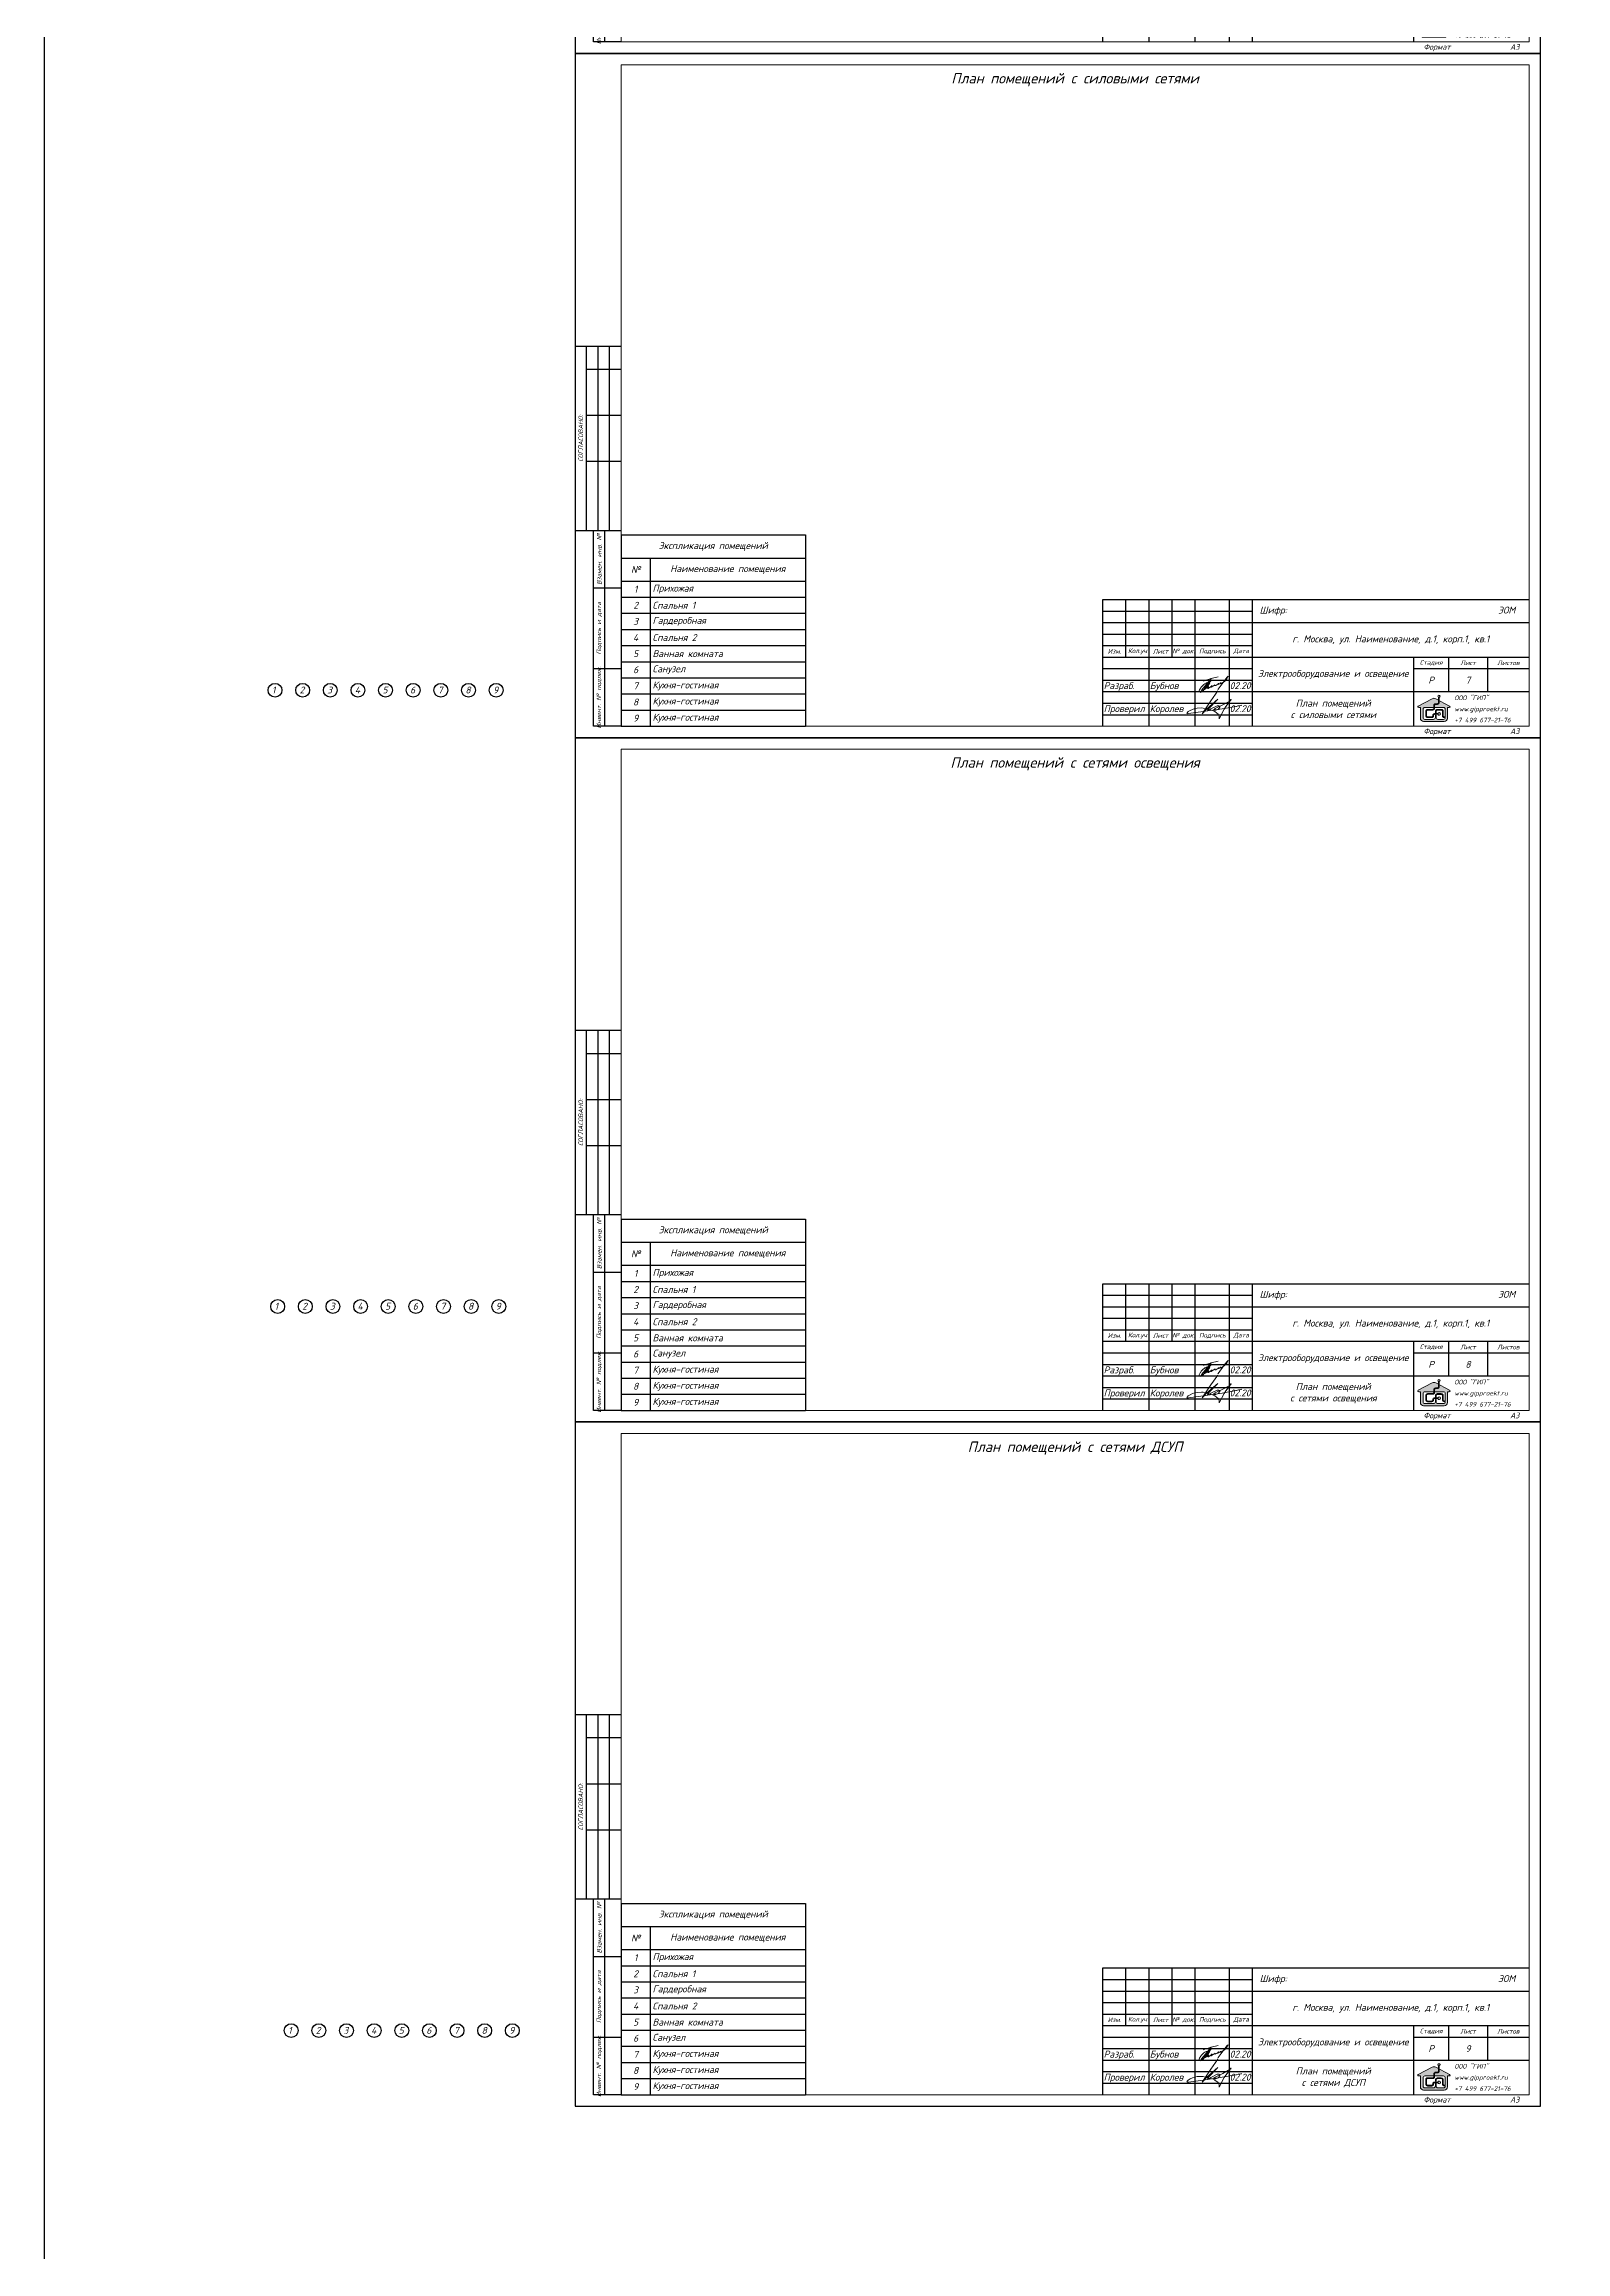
# Model space of a CAD drawing. Header units: millimetres. Extents: x 3082 to 230946, y 1570 to 312844.
# Drawn here: x 176021 to 209056, y 49483 to 97396 of the extents above; entities that cross this region are included whole.
import ezdxf
from ezdxf.enums import TextEntityAlignment as Align

# ---------------------------------------------------------------- set-up
doc = ezdxf.new("R2010")
doc.units = ezdxf.units.MM
doc.layers.add('A_K1', color=14, linetype='Continuous', lineweight=0)
doc.layers.add('Ramka', color=7, linetype='Continuous', lineweight=0)
for name, color, linetype in [('FORMAT', 7, 'Continuous'), ('FORMATKA', 7, 'Continuous'), ('TEXT', 250, 'Continuous')]:
    doc.layers.add(name, color=color, linetype=linetype)
doc.styles.add('ls_200', font='isocpeui.ttf', dxfattribs={"height": 200})

# ---------------------------------------------------------------- blocks, each defined once
blk = doc.blocks.new('giplogo01')
h = blk.add_hatch(color=5)
h.dxf.hatch_style = 1
h.paths.add_polyline_path([(210, 2227), (435, 2227, 0.4142136), (576, 2368), (576, 2667), (236, 2849, 0.2504322), (-236, 2849), (-1953, 1931, 0.7804491), (-1908, 1752), (-1692, 1752), (-1692, 400, 0.4142136), (-1292, 0), (0, 0), (1292, 0, 0.4142136), (1692, 400), (1692, 1752), (1908, 1752, 0.7804491), (1953, 1931), (665, 2619), (665, 2368, -0.4142136), (435, 2138), (210, 2138, 0.4142136), (69, 1997), (69, 1752), (1182, 1752, -0.4142136), (1412, 1522), (1412, 594), (1288, 594, -0.4142136), (1147, 735), (1147, 1287, 0.4142136), (917, 1517), (408, 1517, 0.4142136), (178, 1287), (178, 1091), (267, 1091), (267, 1287, -0.4142136), (408, 1428), (917, 1428, -0.4142136), (1058, 1287), (1058, 735, 0.4142136), (1288, 505), (1412, 505, -0.4142136), (1182, 275), (497, 275, -0.4142136), (267, 505), (267, 802), (178, 802), (178, 506, -0.4142136), (-52, 276), (-1133, 276, -0.4142136), (-1363, 506), (-1363, 1522, -0.4142136), (-1133, 1752), (-20, 1752), (-20, 1997, -0.4142136)])
h.paths.add_polyline_path([(69, 1661), (69, 1752), (-20, 1752), (-20, 1661, -0.4142136), (-161, 1520), (-796, 1520, 0.4142136), (-1026, 1290), (-1026, 729, 0.4142136), (-796, 499), (-285, 499, 0.4142136), (-55, 729), (-55, 761, -0.4142136), (86, 902), (497, 902, 7.5648083), (497, 991), (86, 991, 0.4142136), (-144, 761), (-144, 729, -0.4142136), (-285, 588), (-796, 588, -0.4142136), (-937, 729), (-937, 1290, -0.4142136), (-796, 1431), (-161, 1431, 0.4142136)], flags=17)
h.paths.add_polyline_path([(576, 3014), (576, 2667), (665, 2619), (665, 3014, 6.0054408)])
at = {"color": 5}
for points in [[(-1956, 1929), (-236, 2849, -0.2504322), (236, 2849), (1953, 1931, -0.7804491), (1908, 1752), (1692, 1752), (1692, 400, -0.4142136), (1292, 0), (0, 0), (-1292, 0, -0.4142136), (-1692, 400), (-1692, 1752), (-1908, 1752, -0.7804491), (-1953, 1931), (-236, 2849, -0.2504322), (236, 2849), (1956, 1929)], [(1412, 594), (1288, 594, -0.4142136), (1147, 735), (1147, 1287, 0.4142136), (917, 1517), (408, 1517, 0.4142136), (178, 1287), (178, 1091), (267, 1091), (267, 1287, -0.4142136), (408, 1428), (917, 1428, -0.4142136), (1058, 1287), (1058, 735, 0.4142136), (1288, 505), (1412, 505, -0.4142136), (1182, 275), (497, 275, -0.4142136), (267, 505), (267, 802), (178, 802), (178, 506, -0.4142136), (-52, 276), (-1133, 276, -0.4142136), (-1363, 506), (-1363, 1522, -0.4142136), (-1133, 1752), (1182, 1752, -0.4142136), (1412, 1522), (1412, 594), (1377, 594)]]:
    blk.add_lwpolyline(points, format="xyb", dxfattribs=at)
blk.add_lwpolyline([(665, 3014), (665, 2368, -0.4142136), (435, 2138), (210, 2138, 0.4142136), (69, 1997), (69, 1661, -0.4142136), (-161, 1431), (-796, 1431, 0.4142136), (-937, 1290), (-937, 729, 0.4142136), (-796, 588), (-285, 588, 0.4142136), (-144, 729), (-144, 761, -0.4142136), (86, 991), (497, 991, -7.5648083), (497, 902), (86, 902, 0.4142136), (-55, 761), (-55, 729, -0.4142136), (-285, 499), (-796, 499, -0.4142136), (-1026, 729), (-1026, 1290, -0.4142136), (-796, 1520), (-161, 1520, 0.4142136), (-20, 1661), (-20, 1997, -0.4142136), (210, 2227), (435, 2227), (210, 2227), (435, 2227, 0.4142136), (576, 2368), (576, 3014), (576, 3014), (576, 3014, -6.0054408)], format="xyb", close=True, dxfattribs=at)
blk = doc.blocks.new('*U369')
at = {"linetype": 'Continuous'}
for points in [[(-20961, 8500), (-19961, 8500)], [(-20711, 4500), (-20711, 8500)], [(-20461, 4500), (-20461, 8500)], [(-20211, 4500), (-20211, 8500)], [(-20711, 8000), (-19961, 8000)], [(-20711, 7000), (-19961, 7000)], [(-20711, 6000), (-19961, 6000)], [(-20961, 4500), (-19961, 4500)], [(-20561, 250), (-20561, 4500)], [(-20561, 4500), (-19979, 4500)], [(-20311, 250), (-20311, 4500)], [(-20561, 3250), (-19961, 3250)], [(-20561, 1500), (-19961, 1500)], [(-19961, 250), (-20561, 250)]]:
    blk.add_lwpolyline(points, dxfattribs=at)
for points in [[(-9500, 250), (-9500, 3000), (-250, 3000)], [(-9000, 1750), (-9000, 3000)], [(-8500, 250), (-8500, 3000)], [(-8000, 1750), (-8000, 3000)], [(-7500, 250), (-7500, 3000)], [(-6750, 250), (-6750, 3000)], [(-6250, 250), (-6250, 3000)], [(-9500, 2750), (-6250, 2750)], [(-9500, 2500), (-6250, 2500)], [(-6250, 2500), (-250, 2500)], [(-9500, 2250), (-6250, 2250)], [(-9500, 2000), (-6250, 2000)], [(-9500, 1750), (-6250, 1750)], [(-9500, 1500), (-6250, 1500)], [(-6250, 1750), (-250, 1750)], [(-2750, 250), (-2750, 1750)], [(-2750, 1500), (-250, 1500)], [(-2000, 1750), (-2000, 1000)], [(-1150, 1750), (-1150, 1000)], [(-9500, 1250), (-6250, 1250)], [(-9500, 1000), (-6250, 1000)], [(-6250, 1000), (-250, 1000)], [(-9500, 750), (-6250, 750)], [(-9500, 500), (-6250, 500)]]:
    blk.add_lwpolyline(points)
at = {"layer": 'Ramka', "color": 7}
for points in [[(-20961, 0), (0, 0), (0, 14850), (-20961, 14850)], [(-19961, 250), (-250, 250), (-250, 14600), (-19961, 14600)]]:
    blk.add_lwpolyline(points, close=True, dxfattribs=at)
at = {"layer": 'Ramka', "color": 5, "lineweight": 9, "flags": 128}
for points in [[(-7009, 1018), (-7157, 803), (-7348, 521), (-7251, 622), (-7007, 838), (-7216, 622), (-7231, 586), (-7199, 595), (-7155, 624), (-7018, 692), (-6988, 692), (-6963, 683), (-6961, 662), (-6998, 615), (-7048, 595), (-7086, 591), (-7095, 608), (-7061, 631), (-6894, 713), (-6727, 809), (-6720, 826), (-6725, 827), (-6729, 823), (-6749, 783), (-6835, 675), (-6869, 621), (-6979, 413), (-6980, 466), (-7002, 512), (-7070, 568), (-7119, 591), (-7203, 612), (-7274, 630), (-7325, 644), (-7363, 648), (-7456, 642), (-7507, 632), (-7554, 615), (-7608, 591), (-7651, 566), (-7675, 540), (-7677, 527), (-7664, 519), (-7646, 523), (-7327, 566), (-6914, 627), (-6617, 680), (-6549, 695), (-6503, 702), (-6491, 709)], [(-7318, 1226), (-7313, 1234), (-7153, 1284), (-6999, 1321), (-7149, 1284), (-7318, 1082), (-7329, 1066), (-7345, 1044), (-7356, 1028), (-7367, 1012), (-7371, 1004), (-7372, 1001), (-7374, 1000), (-7377, 992), (-7382, 985), (-7367, 1012), (-7351, 1036), (-7329, 1066), (-7296, 1096), (-7279, 1113), (-7262, 1130), (-7246, 1145), (-7234, 1157), (-7220, 1170), (-7200, 1190), (-7173, 1217), (-7157, 1236), (-7149, 1246), (-7146, 1250), (-7143, 1255), (-7173, 1217), (-7201, 1180), (-7232, 1145), (-7241, 1132), (-7248, 1124), (-7263, 1106), (-7270, 1097), (-7285, 1080), (-7293, 1070), (-7299, 1062), (-7308, 1051), (-7309, 1047), (-7316, 1033), (-7319, 1028), (-7324, 1021), (-7328, 1015), (-7331, 1012), (-7333, 1011), (-7326, 1025), (-7322, 1032), (-7317, 1039), (-7312, 1047), (-7304, 1057), (-7271, 1096), (-7253, 1118), (-7231, 1138), (-7214, 1154), (-7200, 1168), (-7193, 1174), (-7185, 1181), (-7179, 1186), (-7202, 1156), (-7214, 1139), (-7230, 1117), (-7245, 1097), (-7252, 1088), (-7257, 1081), (-7261, 1076), (-7264, 1071), (-7267, 1067), (-7273, 1060), (-7237, 1102), (-7227, 1110), (-7220, 1120), (-7216, 1125), (-7206, 1134), (-7244, 1079), (-7223, 1116), (-7216, 1131), (-7208, 1148), (-7207, 1161), (-7206, 1168), (-7207, 1174), (-7209, 1184), (-7210, 1188), (-7216, 1193), (-7220, 1194), (-7226, 1195), (-7234, 1195), (-7251, 1190), (-7263, 1185), (-7276, 1178), (-7287, 1172), (-7311, 1155), (-7326, 1143), (-7349, 1121), (-7367, 1099), (-7378, 1083), (-7383, 1078), (-7391, 1064), (-7404, 1041), (-7409, 1025), (-7410, 1017), (-7410, 1010), (-7407, 1001), (-7402, 997), (-7390, 996), (-7378, 997), (-7353, 1012), (-7337, 1021), (-7299, 1049), (-7276, 1065), (-7259, 1076), (-7243, 1082), (-7218, 1097), (-7205, 1102), (-7216, 1086), (-7223, 1076), (-7225, 1073), (-7225, 1071), (-7219, 1070), (-7212, 1073), (-7154, 1115), (-7129, 1134), (-7147, 1115), (-7157, 1103), (-7159, 1099), (-7159, 1095), (-7154, 1094), (-7148, 1096), (-7063, 1150), (-7072, 1139), (-7073, 1134), (-7072, 1132), (-7071, 1132), (-7066, 1132), (-7051, 1135), (-7031, 1146), (-7013, 1156), (-6999, 1164), (-6991, 1169), (-6988, 1174), (-6987, 1175), (-6990, 1177), (-6996, 1176), (-7000, 1173), (-7002, 1169), (-7004, 1164), (-7005, 1161), (-7004, 1159), (-6998, 1157), (-6991, 1159), (-6981, 1163), (-6961, 1172), (-6955, 1174), (-6949, 1179), (-6947, 1181), (-6944, 1185), (-6944, 1188), (-6947, 1189), (-6950, 1189), (-6953, 1187), (-6956, 1184), (-6957, 1179), (-6957, 1177), (-6955, 1174), (-6952, 1174), (-6948, 1172), (-6942, 1175), (-6937, 1177), (-6865, 1222), (-6846, 1238), (-6825, 1258), (-6810, 1278), (-6802, 1290), (-6779, 1333), (-6780, 1335), (-6812, 1307), (-6868, 1230), (-7002, 1054), (-7008, 1044)]]:
    blk.add_lwpolyline(points, dxfattribs=at)
at = {"layer": 'A_K1', "xscale": 0.1741164628948324, "yscale": 0.1741164628948324, "zscale": 0.1741164628948324}
blk.add_blockref('giplogo01', (-2314, 351), dxfattribs=at)
at = {"layer": 'A_K1', "color": 5, "insert": (-1870, 625), "char_height": 100, "width": 1620.21, "attachment_point": 4, "line_spacing_factor": 1.45, "style": 'ls_200'}
blk.add_mtext('\\pxql;ООО "ГИП"\\Pwww.gipproekt.ru\\P+7 499 677-21-76', dxfattribs=at)
at = {"layer": 'Ramka', "lineweight": 9, "style": 'ls_200'}
for s, p in [('Разраб.', (-9485, 1055)), ('Бубнов', (-8485, 1055)), ('02.20', (-6750, 1055)), ('Проверил', (-9485, 555)), ('Королев', (-8485, 555)), ('02.20', (-6750, 555))]:
    blk.add_text(s, height=150, dxfattribs=at).set_placement(p)
at = {"layer": 'TEXT', "color": 0, "linetype": 'Continuous', "lineweight": 0, "char_height": 100, "attachment_point": 5, "rotation": 90, "style": 'ls_200'}
for s, insert, width in [('\\pxqc;СОГЛАСОВАНО:', (-20836, 6500), 4000), ('\\pxqc;Взамен. инв. №', (-20436, 3875), 1250), ('\\pxqc;Подпись и дата', (-20436, 2375), 1750), ('\\pxqc;Инвент. № подлеж.', (-20436, 875), 1250)]:
    blk.add_mtext(s, dxfattribs=dict(at, insert=insert, width=width))
at = {"layer": 'TEXT', "color": 0, "linetype": 'Continuous', "lineweight": 0, "style": 'ls_200'}
for s, insert, char_height, width, attachment_point in [('\\pxi1,ql;Шифр:                                                ЭОМ', (-6250, 2750), 150, 6000, 4), ('\\pxqc;Изм.', (-9250, 1875), 100, 500, 5), ('\\pxqc;Кол.уч', (-8750, 1875), 100, 500, 5), ('\\pxqc;Лист', (-8250, 1875), 100, 500, 5), ('№ док.', (-7750, 1875), 100, 500, 5), ('\\pxqc;Подпись', (-7125, 1875), 100, 750, 5), ('\\pxqc;Дата', (-6500, 1875), 100, 500, 5), ('\\pxqc;Электрооборудование и освещение', (-6250, 1375), 150, 3500, 4), ('\\pxqc;Стадия', (-2375, 1625), 100, 750, 5), ('\\pxqc;Лист', (-1575, 1625), 100, 850, 5), ('\\pxqc;Листов', (-700, 1625), 100, 900, 5), ('\\pxqc;Формат                А3', (-250, 125), 124.67, 2500, 6)]:
    blk.add_mtext(s, dxfattribs=dict(at, insert=insert, char_height=char_height, width=width, attachment_point=attachment_point))
blk = doc.blocks.new('*U374')
at = {"layer": 'FORMATKA', "lineweight": 0, "insert": (0, 0), "char_height": 150, "width": 6000, "attachment_point": 5, "style": 'ls_200'}
blk.add_mtext('\\pxqc;{\\C0;г. Москва, ул. Наименование, д.1, корп.1, кв.1}', dxfattribs=at)
blk = doc.blocks.new('*U375')
at = {"color": 0, "linetype": 'ByBlock', "lineweight": -2, "transparency": 16777216}
for p in [(0, -74250), (0, -89100), (0, -103950)]:
    blk.add_blockref('*U374', p, dxfattribs=at)
blk = doc.blocks.new('*T386')
at = {"color": 0, "linetype": 'ByBlock', "lineweight": -2, "transparency": 16777216}
for p, q in [((0, 0), (4000, 0)), ((0, 0), (0, -4150)), ((4000, 0), (4000, -4150)), ((0, -500), (4000, -500)), ((632, -500), (632, -4150)), ((0, -1000), (4000, -1000)), ((0, -1350), (4000, -1350)), ((0, -1700), (4000, -1700)), ((0, -2050), (4000, -2050)), ((0, -2400), (4000, -2400)), ((0, -2750), (4000, -2750)), ((0, -3100), (4000, -3100)), ((0, -3450), (4000, -3450)), ((0, -3800), (4000, -3800)), ((0, -4150), (4000, -4150))]:
    blk.add_line(p, q, dxfattribs=at)
at = {"color": 0, "transparency": 16777216, "char_height": 150, "style": 'ls_200'}
for s, insert, width, attachment_point in [('Экспликация помещений', (2000, -250), 3997, 5), ('№', (316, -750), 628.58, 5), ('Наименование помещения', (2316, -750), 3365.42, 5), ('1', (316, -1175), 628.58, 5), ('Прихожая', (682, -1175), 3268.42, 4), ('3', (316, -1875), 628.58, 5), ('2', (316, -1525), 628.58, 5), ('Спальня 1', (682, -1525), 3268.42, 4), ('Гардеробная', (682, -1875), 3268.42, 4), ('4', (316, -2225), 628.58, 5), ('Спальня 2', (682, -2225), 3268.42, 4), ('5', (316, -2575), 628.58, 5), ('6', (316, -2925), 628.58, 5), ('Ванная комната', (682, -2575), 3268.42, 4), ('Санузел', (682, -2925), 3268.42, 4), ('7', (316, -3275), 628.58, 5), ('Кухня-гостиная', (682, -3275), 3268.42, 4), ('8', (316, -3625), 628.58, 5), ('Кухня-гостиная', (682, -3625), 3268.42, 4), ('9', (316, -3975), 628.58, 5), ('Кухня-гостиная', (682, -3975), 3268.42, 4)]:
    blk.add_mtext(s, dxfattribs=dict(at, insert=insert, width=width, attachment_point=attachment_point))
blk = doc.blocks.new('*U398')
at = {"linetype": 'ByBlock'}
blk.add_circle((0, 0), 150, dxfattribs=at)
at = {"linetype": 'ByBlock', "style": 'ls_200'}
blk.add_text('1', height=150, dxfattribs=at).set_placement((-67, -70))
blk = doc.blocks.new('*U399')
at = {"linetype": 'ByBlock'}
blk.add_circle((0, 0), 150, dxfattribs=at)
at = {"linetype": 'ByBlock', "style": 'ls_200'}
blk.add_text('2', height=150, dxfattribs=at).set_placement((-67, -70))
blk = doc.blocks.new('*U396')
at = {"linetype": 'ByBlock'}
blk.add_circle((0, 0), 150, dxfattribs=at)
at = {"linetype": 'ByBlock', "style": 'ls_200'}
blk.add_text('3', height=150, dxfattribs=at).set_placement((-67, -70))
blk = doc.blocks.new('*U397')
at = {"linetype": 'ByBlock'}
blk.add_circle((0, 0), 150, dxfattribs=at)
at = {"linetype": 'ByBlock', "style": 'ls_200'}
blk.add_text('4', height=150, dxfattribs=at).set_placement((-67, -70))
blk = doc.blocks.new('*U400')
at = {"linetype": 'ByBlock'}
blk.add_circle((0, 0), 150, dxfattribs=at)
at = {"linetype": 'ByBlock', "style": 'ls_200'}
blk.add_text('5', height=150, dxfattribs=at).set_placement((-67, -70))
blk = doc.blocks.new('*U401')
at = {"linetype": 'ByBlock'}
blk.add_circle((0, 0), 150, dxfattribs=at)
at = {"linetype": 'ByBlock', "style": 'ls_200'}
blk.add_text('6', height=150, dxfattribs=at).set_placement((-67, -70))
blk = doc.blocks.new('*U402')
at = {"linetype": 'ByBlock'}
blk.add_circle((0, 0), 150, dxfattribs=at)
at = {"linetype": 'ByBlock', "style": 'ls_200'}
blk.add_text('7', height=150, dxfattribs=at).set_placement((-67, -70))
blk = doc.blocks.new('*U403')
at = {"linetype": 'ByBlock'}
blk.add_circle((0, 0), 150, dxfattribs=at)
at = {"linetype": 'ByBlock', "style": 'ls_200'}
blk.add_text('8', height=150, dxfattribs=at).set_placement((-67, -70))
blk = doc.blocks.new('*U404')
at = {"linetype": 'ByBlock'}
blk.add_circle((0, 0), 150, dxfattribs=at)
at = {"linetype": 'ByBlock', "style": 'ls_200'}
blk.add_text('9', height=150, dxfattribs=at).set_placement((-67, -70))
blk = doc.blocks.new('*T498')
at = {"color": 0, "linetype": 'ByBlock', "lineweight": -2, "transparency": 16777216}
for p, q in [((0, 0), (4000, 0)), ((0, 0), (0, -4150)), ((4000, 0), (4000, -4150)), ((0, -500), (4000, -500)), ((632, -500), (632, -4150)), ((0, -1000), (4000, -1000)), ((0, -1350), (4000, -1350)), ((0, -1700), (4000, -1700)), ((0, -2050), (4000, -2050)), ((0, -2400), (4000, -2400)), ((0, -2750), (4000, -2750)), ((0, -3100), (4000, -3100)), ((0, -3450), (4000, -3450)), ((0, -3800), (4000, -3800)), ((0, -4150), (4000, -4150))]:
    blk.add_line(p, q, dxfattribs=at)
at = {"color": 0, "transparency": 16777216, "char_height": 150, "style": 'ls_200'}
for s, insert, width, attachment_point in [('Экспликация помещений', (2000, -250), 3997, 5), ('№', (316, -750), 628.58, 5), ('Наименование помещения', (2316, -750), 3365.42, 5), ('1', (316, -1175), 628.58, 5), ('Прихожая', (682, -1175), 3268.42, 4), ('3', (316, -1875), 628.58, 5), ('2', (316, -1525), 628.58, 5), ('Спальня 1', (682, -1525), 3268.42, 4), ('Гардеробная', (682, -1875), 3268.42, 4), ('4', (316, -2225), 628.58, 5), ('Спальня 2', (682, -2225), 3268.42, 4), ('5', (316, -2575), 628.58, 5), ('6', (316, -2925), 628.58, 5), ('Ванная комната', (682, -2575), 3268.42, 4), ('Санузел', (682, -2925), 3268.42, 4), ('7', (316, -3275), 628.58, 5), ('Кухня-гостиная', (682, -3275), 3268.42, 4), ('8', (316, -3625), 628.58, 5), ('Кухня-гостиная', (682, -3625), 3268.42, 4), ('9', (316, -3975), 628.58, 5), ('Кухня-гостиная', (682, -3975), 3268.42, 4)]:
    blk.add_mtext(s, dxfattribs=dict(at, insert=insert, width=width, attachment_point=attachment_point))
blk = doc.blocks.new('*T499')
at = {"color": 0, "linetype": 'ByBlock', "lineweight": -2, "transparency": 16777216}
for p, q in [((0, 0), (4000, 0)), ((0, 0), (0, -4150)), ((4000, 0), (4000, -4150)), ((0, -500), (4000, -500)), ((632, -500), (632, -4150)), ((0, -1000), (4000, -1000)), ((0, -1350), (4000, -1350)), ((0, -1700), (4000, -1700)), ((0, -2050), (4000, -2050)), ((0, -2400), (4000, -2400)), ((0, -2750), (4000, -2750)), ((0, -3100), (4000, -3100)), ((0, -3450), (4000, -3450)), ((0, -3800), (4000, -3800)), ((0, -4150), (4000, -4150))]:
    blk.add_line(p, q, dxfattribs=at)
at = {"color": 0, "transparency": 16777216, "char_height": 150, "style": 'ls_200'}
for s, insert, width, attachment_point in [('Экспликация помещений', (2000, -250), 3997, 5), ('№', (316, -750), 628.58, 5), ('Наименование помещения', (2316, -750), 3365.42, 5), ('1', (316, -1175), 628.58, 5), ('Прихожая', (682, -1175), 3268.42, 4), ('3', (316, -1875), 628.58, 5), ('2', (316, -1525), 628.58, 5), ('Спальня 1', (682, -1525), 3268.42, 4), ('Гардеробная', (682, -1875), 3268.42, 4), ('4', (316, -2225), 628.58, 5), ('Спальня 2', (682, -2225), 3268.42, 4), ('5', (316, -2575), 628.58, 5), ('6', (316, -2925), 628.58, 5), ('Ванная комната', (682, -2575), 3268.42, 4), ('Санузел', (682, -2925), 3268.42, 4), ('7', (316, -3275), 628.58, 5), ('Кухня-гостиная', (682, -3275), 3268.42, 4), ('8', (316, -3625), 628.58, 5), ('Кухня-гостиная', (682, -3625), 3268.42, 4), ('9', (316, -3975), 628.58, 5), ('Кухня-гостиная', (682, -3975), 3268.42, 4)]:
    blk.add_mtext(s, dxfattribs=dict(at, insert=insert, width=width, attachment_point=attachment_point))

msp = doc.modelspace()

# ---------------------------------------------------------------- linework, layer by layer
at = {"color": 6}
msp.add_lwpolyline([(176020.8, 1570.2), (176020.8, 1570.2), (230945.9, 1570.2), (230945.9, 189770.2), (176020.8, 189770.2), (176020.8, 189770.2), (176020.8, 1570.2)], close=True, dxfattribs=at)
at = {"layer": 'FORMAT'}
for points in [[(187546.4, 97193.7), (208506.9, 97193.7), (208506.9, 112043.7), (187546.4, 112043.7)], [(187546.4, 82343.7), (208506.9, 82343.7), (208506.9, 97193.7), (187546.4, 97193.7)], [(187546.4, 67493.7), (208506.9, 67493.7), (208506.9, 82343.7), (187546.4, 82343.7)], [(187546.4, 52643.7), (208506.9, 52643.7), (208506.9, 67493.7), (187546.4, 67493.7)]]:
    msp.add_lwpolyline(points, close=True, dxfattribs=at)

# ---------------------------------------------------------------- block references
for name, p in [('*U375', (205256.9, 158718.7)), ('*T386', (188546.4, 86743.7)), ('*T498', (188546.4, 71893.7)), ('*T499', (188546.4, 57043.7))]:
    msp.add_blockref(name, p)
at = {"lineweight": 0}
for name, p in [('*U398', (181032.9, 83374)), ('*U399', (181632.9, 83374)), ('*U396', (182232.9, 83374)), ('*U397', (182832.9, 83374)), ('*U400', (183432.9, 83374)), ('*U401', (184032.9, 83374)), ('*U402', (184632.9, 83374)), ('*U403', (185232.9, 83374)), ('*U404', (185832.9, 83374)), ('*U398', (181090.5, 70000.6)), ('*U399', (181690.5, 70000.6)), ('*U396', (182290.5, 70000.6)), ('*U397', (182890.5, 70000.6)), ('*U400', (183490.5, 70000.6)), ('*U401', (184090.5, 70000.6)), ('*U402', (184690.5, 70000.6)), ('*U403', (185290.5, 70000.6)), ('*U404', (185890.5, 70000.6)), ('*U398', (181384.4, 54284.1)), ('*U399', (181984.4, 54284.1)), ('*U396', (182584.4, 54284.1)), ('*U397', (183184.4, 54284.1)), ('*U400', (183784.4, 54284.1)), ('*U401', (184384.4, 54284.1)), ('*U402', (184984.4, 54284.1)), ('*U403', (185584.4, 54284.1)), ('*U404', (186184.4, 54284.1))]:
    msp.add_blockref(name, p, dxfattribs=at)
at = {"layer": 'FORMAT'}
for p in [(208506.9, 97193.7), (208506.9, 82343.7), (208506.9, 67493.7), (208506.9, 52643.7)]:
    msp.add_blockref('*U369', p, dxfattribs=at)

# ---------------------------------------------------------------- texts
at = {"layer": 'Ramka', "lineweight": 0, "style": 'ls_200'}
for s, p in [('План помещений c силовыми сетями', (198401.6, 96656.4)), ('План помещений c сетями освещения', (198401.6, 81806.4)), ('План помещений c сетями ДСУП', (198401.6, 66956.4))]:
    msp.add_text(s, height=225, dxfattribs=at).set_placement(p, align=Align.MIDDLE_CENTER)
at = {"layer": 'TEXT', "color": 0, "linetype": 'Continuous', "lineweight": 0, "char_height": 150, "attachment_point": 4, "style": 'ls_200'}
for s, insert, width in [('\\pxqc;Р', (205756.9, 83593.7), 750), ('\\pxqc;7', (206506.9, 83593.7), 850), ('\\pxqc;План помещений\\Pc силовыми сетями', (202256.9, 82968.7), 3500), ('\\pxqc;Р', (205756.9, 68743.7), 750), ('\\pxqc;8', (206506.9, 68743.7), 850), ('\\pxqc;План помещений\\Pc сетями освещения', (202256.9, 68118.7), 3500), ('\\pxqc;Р', (205756.9, 53893.7), 750), ('\\pxqc;9', (206506.9, 53893.7), 850), ('\\pxqc;План помещений\\Pc сетями ДСУП', (202256.9, 53268.7), 3500)]:
    msp.add_mtext(s, dxfattribs=dict(at, insert=insert, width=width))

doc.saveas('drawing.dxf')
